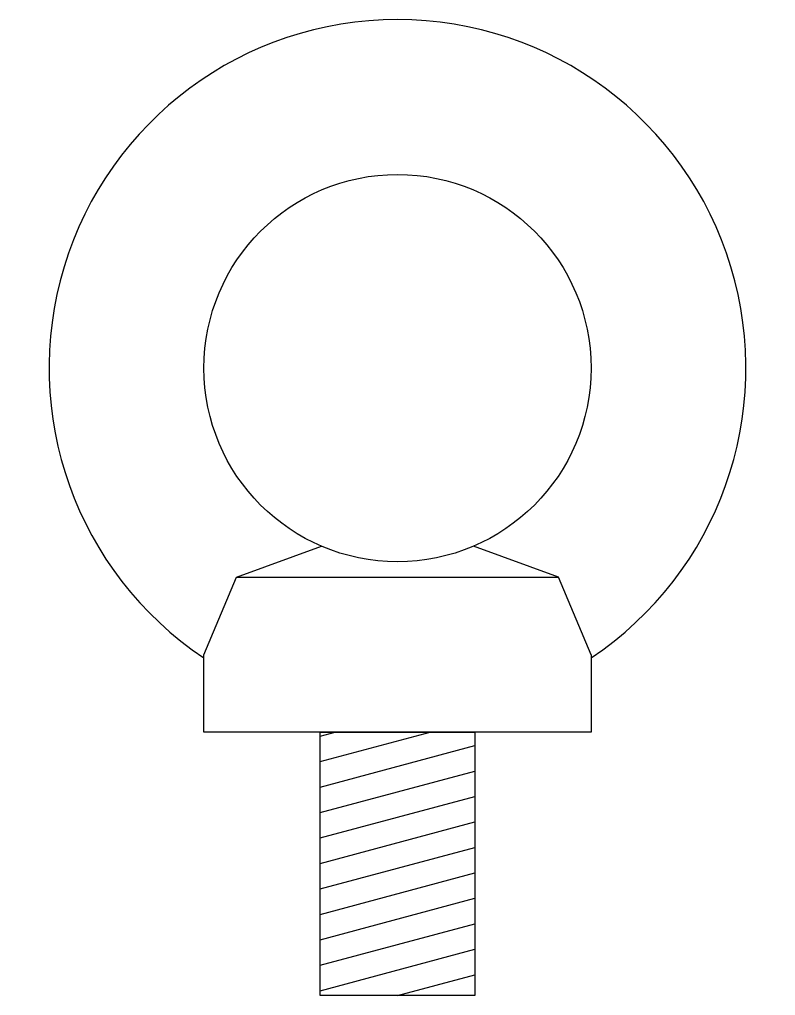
# Model space of a CAD drawing. Header units: millimetres. Extents: x -1.9 to 46.9, y 0 to 63.
import ezdxf

# ---------------------------------------------------------------- set-up
doc = ezdxf.new("R2010")
doc.units = ezdxf.units.MM

# ---------------------------------------------------------------- blocks, each defined once
blk = doc.blocks.new('Moccauf10')
h = blk.add_hatch()
h.set_pattern_fill('ANSI31', color=8, scale=0.5, angle=330, style=0)
h.set_pattern_definition([(15, (-83193.6702, -36410.4482), (-0.410875234, 1.53340725), [])])
h.paths.add_polyline_path([(5, -23.5), (-5, -23.5), (-5, -40.5), (5, -40.5)])
at = {"color": 8}
for p, q in [((-10.395, -13.5), (-4.899, -11.5)), ((10.395, -13.5), (4.899, -11.5)), ((-12.5, -18.5), (-10.395, -13.5)), ((12.5, -18.5), (10.395, -13.5))]:
    blk.add_line(p, q, dxfattribs=at)
for points in [[(-10.395, -13.5), (10.395, -13.5)], [(12.5, -18.5), (12.5, -23.5), (-12.5, -23.5), (-12.5, -18.5)]]:
    blk.add_lwpolyline(points, dxfattribs=at)
blk.add_lwpolyline([(-5, -23.5), (5, -23.5), (5, -40.5), (-5, -40.5)], close=True, dxfattribs=at)
blk.add_circle((0, 0), 12.5, dxfattribs=at)
blk.add_arc((0, 0), 22.5, 303.74899, 236.25101, dxfattribs=at)

msp = doc.modelspace()

# ---------------------------------------------------------------- block references
msp.add_blockref('Moccauf10', (22.502, 40.5))

doc.saveas('drawing.dxf')
